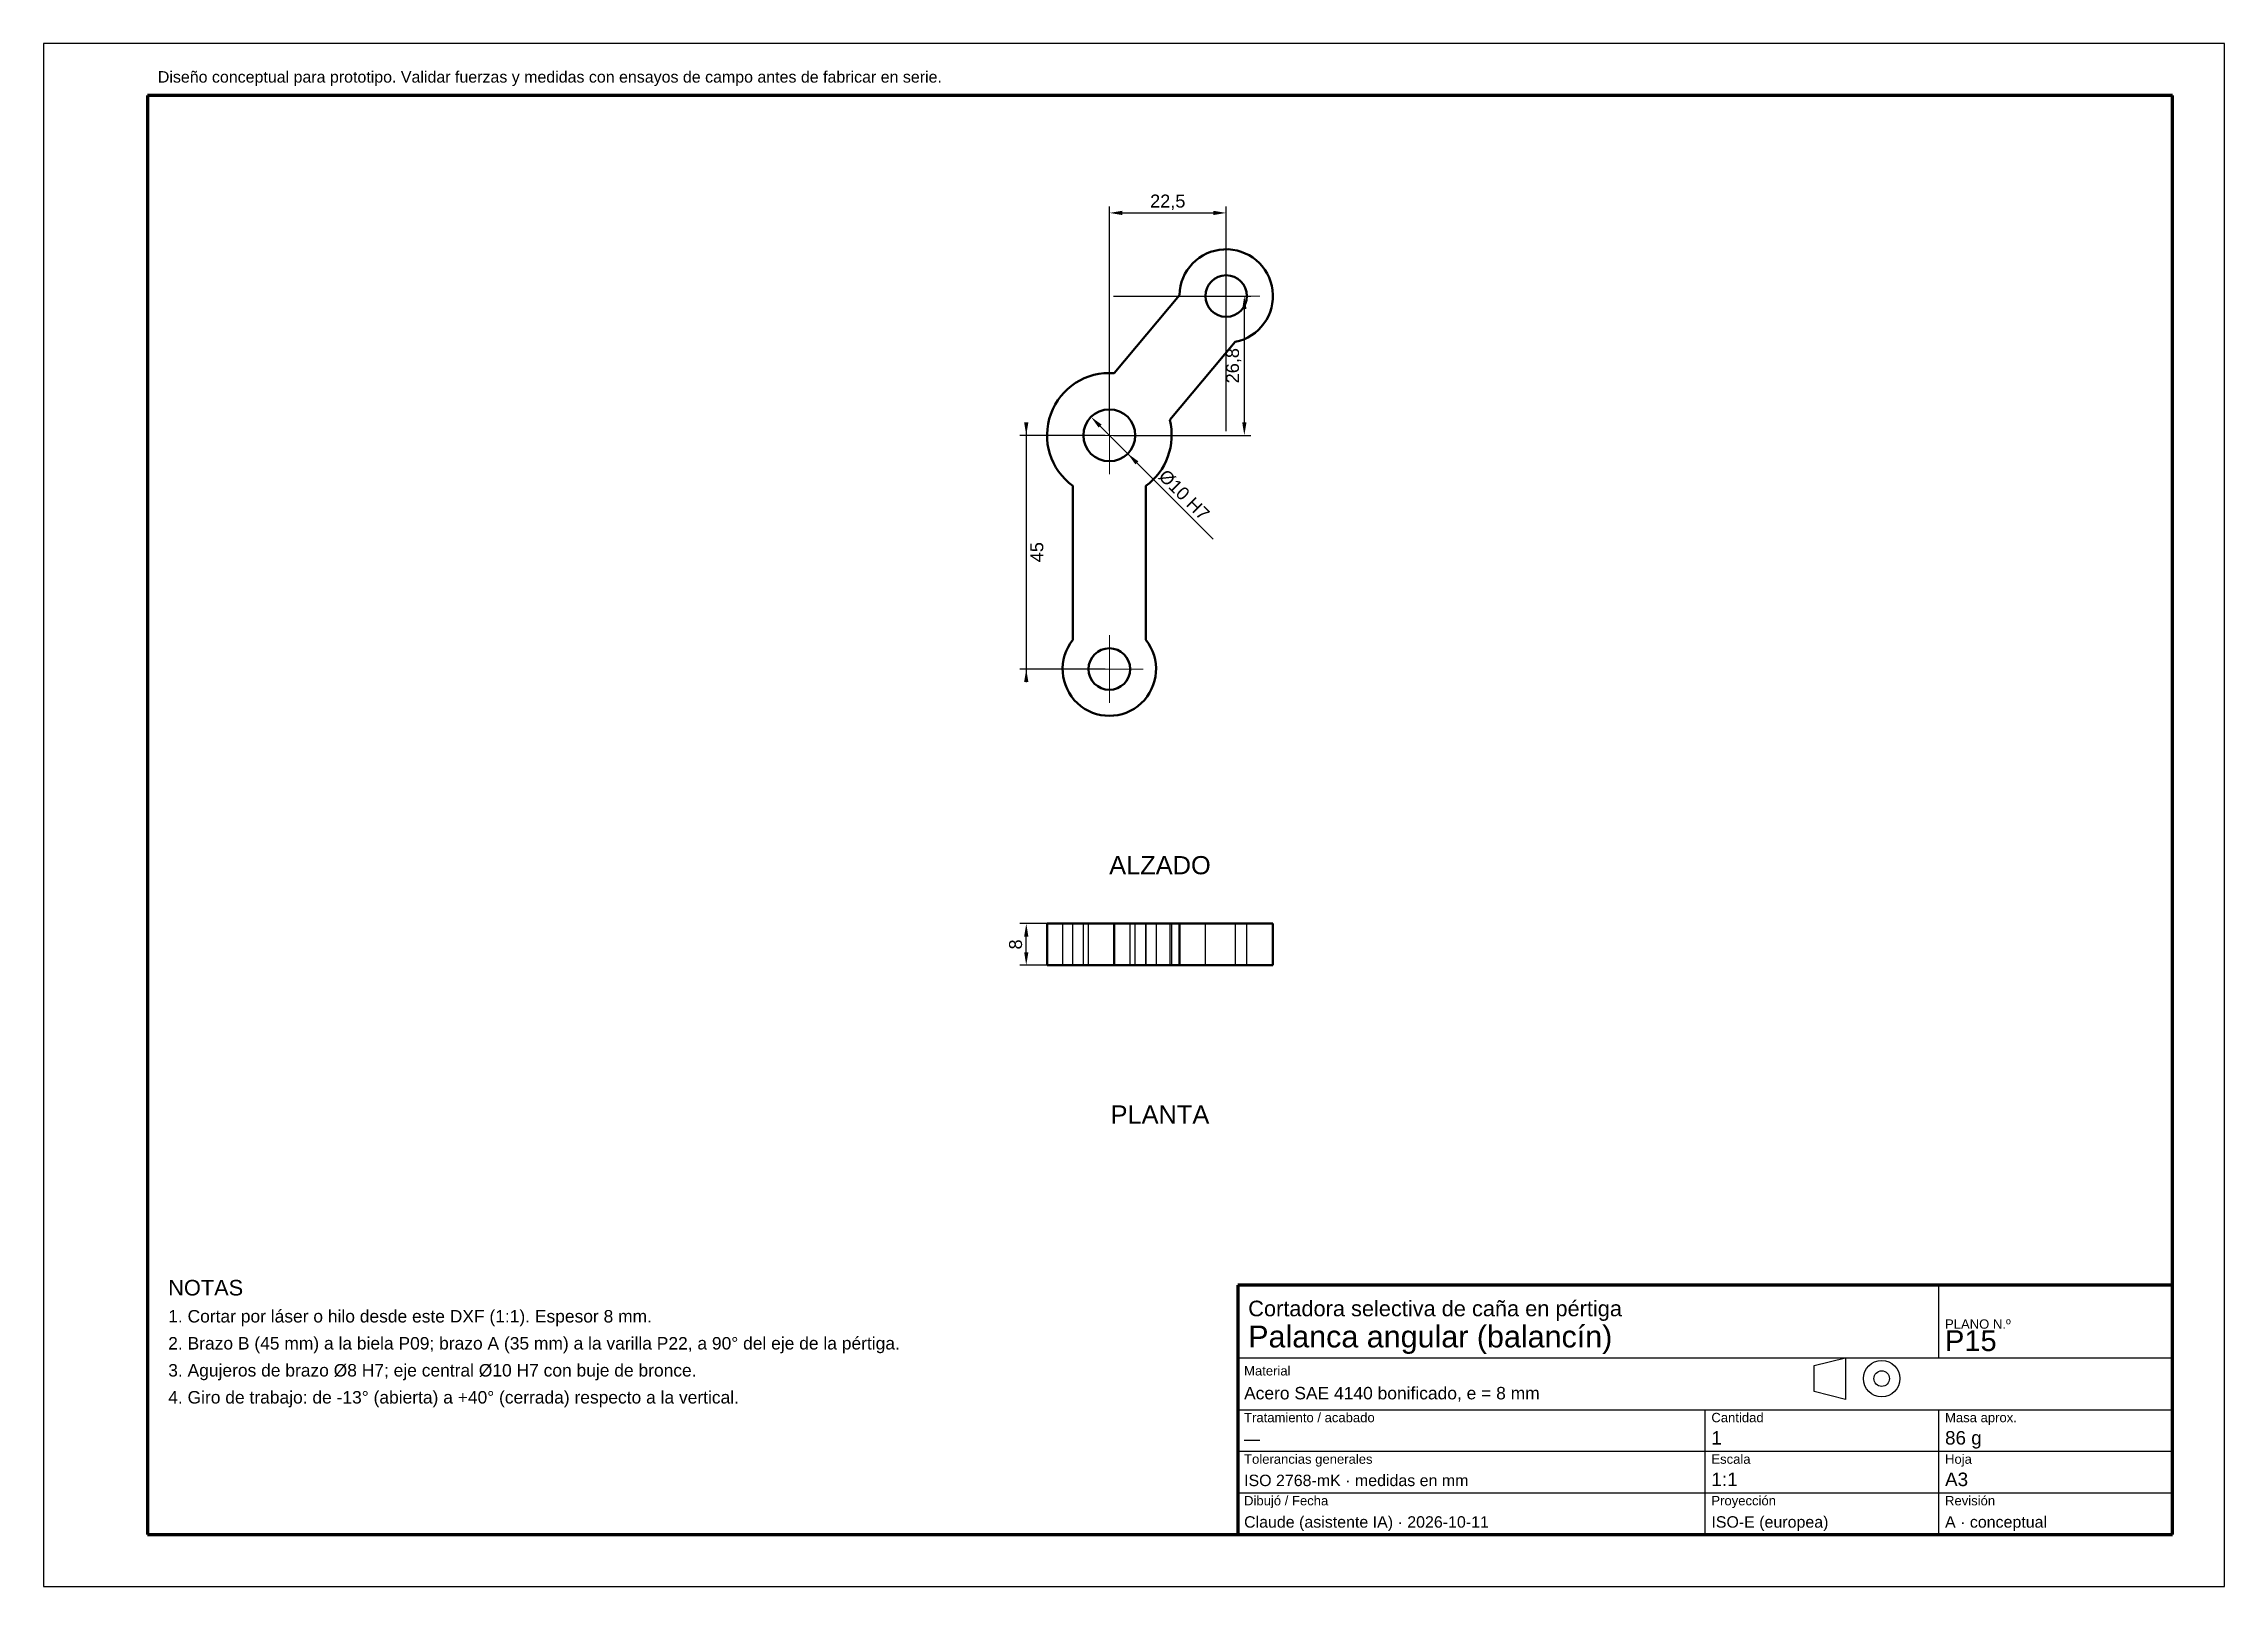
# Model space of a CAD drawing. Header units: millimetres. Extents: x 0 to 420, y 0 to 297.
import ezdxf
from ezdxf.enums import TextEntityAlignment as Align

# ---------------------------------------------------------------- set-up
doc = ezdxf.new("R2010")
doc.units = ezdxf.units.MM
doc.linetypes.add('ACAD_ISO02W100', pattern=[15, 12, -3])
doc.linetypes.add('ACAD_ISO04W100', pattern=[30, 24, -3, 0, -3])
for name, color, linetype, lineweight in [('COTAS', 4, 'Continuous', 18), ('EJES', 1, 'ACAD_ISO04W100', 18), ('MARCO', 7, 'Continuous', 70), ('OCULTAS', 8, 'ACAD_ISO02W100', 25), ('TEXTO', 7, 'Continuous', 25), ('VISIBLE', 7, 'Continuous', 50)]:
    doc.layers.add(name, color=color, linetype=linetype, lineweight=lineweight)
doc.styles.get("Standard").update_dxf_attribs({"font": 'arial.ttf'})
doc.dimstyles.new('ISO25', dxfattribs={"dimtxt": 2.5, "dimasz": 2.5, "dimexe": 1.25, "dimexo": 0.8, "dimgap": 0.8, "dimtad": 1, "dimdec": 1, "dimtxsty": 'Standard', "dimcen": 2.5, "dimclrd": 4, "dimclre": 4, "dimclrt": 7, "dimazin": 3, "dimtfac": 1, "dimtmove": 0, "dimatfit": 3})

msp = doc.modelspace()

# ---------------------------------------------------------------- linework, layer by layer
at = {"layer": 'EJES'}
for p, q in [((227.75, 241.91), (227.75, 254.91)), ((221.25, 248.41), (234.25, 248.41)), ((205.25, 214.09), (205.25, 229.09)), ((197.75, 221.59), (212.75, 221.59)), ((205.25, 170.09), (205.25, 183.09)), ((198.75, 176.59), (211.75, 176.59))]:
    msp.add_line(p, q, dxfattribs=at)
at = {"layer": 'MARCO'}
for p, q in [((410, 287), (20, 287)), ((20, 287), (20, 10)), ((410, 10), (410, 287)), ((410, 58), (230, 58)), ((230, 58), (230, 10)), ((410, 10), (410, 58)), ((20, 10), (410, 10)), ((230, 10), (410, 10))]:
    msp.add_line(p, q, dxfattribs=at)
at = {"layer": 'OCULTAS'}
for p, q in [((206.15, 233.56), (218.75, 248.57)), ((216.88, 224.56), (229.47, 239.57)), ((198.25, 211.85), (198.25, 182.25)), ((212.25, 211.85), (212.25, 182.25)), ((196.25, 127.59), (196.25, 119.59)), ((198.25, 119.59), (198.25, 127.59)), ((198.25, 119.59), (198.25, 127.59)), ((200.25, 119.59), (200.25, 127.59)), ((201.25, 119.59), (201.25, 127.59)), ((209.25, 119.59), (209.25, 127.59)), ((210.25, 119.59), (210.25, 127.59)), ((212.25, 127.59), (212.25, 119.59)), ((212.25, 119.59), (212.25, 127.59)), ((214.25, 127.59), (214.25, 119.59)), ((216.88, 127.59), (216.88, 119.59)), ((216.88, 127.59), (229.47, 127.59)), ((217.25, 127.59), (217.25, 119.59)), ((223.75, 119.59), (223.75, 127.59)), ((229.47, 127.59), (229.47, 119.59)), ((231.75, 119.59), (231.75, 127.59)), ((216.88, 119.59), (229.47, 119.59))]:
    msp.add_line(p, q, dxfattribs=at)
for centre, radius in [((227.75, 248.41), 4), ((205.25, 221.59), 5), ((205.25, 176.59), 4)]:
    msp.add_circle(centre, radius, dxfattribs=at)
for centre, radius, start, end in [((227.75, 248.41), 9, -78.9424, 178.9424), ((205.25, 221.59), 12, 85.6853, 234.3147), ((205.25, 221.59), 12, -54.3147, 14.3147), ((205.25, 176.59), 9, 141.0576, 398.9424)]:
    msp.add_arc(centre, radius, start, end, dxfattribs=at)
for points, degree in [([(193.25, 127.59), (193.28, 127.59), (193.36, 127.59), (193.5, 127.59), (193.69, 127.59), (193.93, 127.59), (194.23, 127.59), (194.57, 127.59), (194.97, 127.59), (195.41, 127.59), (195.9, 127.59), (196.43, 127.59), (197, 127.59), (197.61, 127.59), (198.25, 127.59)], 1), ([(198.25, 127.59), (197.98, 127.59), (197.74, 127.59), (197.5, 127.59), (197.29, 127.59), (197.1, 127.59), (196.92, 127.59), (196.77, 127.59), (196.63, 127.59), (196.52, 127.59), (196.42, 127.59), (196.35, 127.59), (196.29, 127.59), (196.26, 127.59), (196.25, 127.59)], 1), ([(196.25, 127.59), (196.48, 127.59), (197.14, 127.59), (198.21, 127.59), (199.64, 127.59), (201.35, 127.59), (203.25, 127.59), (205.25, 127.59), (207.25, 127.59), (209.16, 127.59), (210.86, 127.59), (212.29, 127.59), (213.36, 127.59), (214.03, 127.59), (214.25, 127.59)], 1), ([(210.25, 127.59), (210.13, 127.59), (209.76, 127.59), (209.16, 127.59), (208.37, 127.59), (207.42, 127.59), (206.36, 127.59), (205.25, 127.59), (204.14, 127.59), (203.08, 127.59), (202.13, 127.59), (201.34, 127.59), (200.75, 127.59), (200.38, 127.59), (200.25, 127.59)], 1), ([(200.25, 127.59), (200.38, 127.59), (200.75, 127.59), (201.34, 127.59), (202.13, 127.59), (203.08, 127.59), (204.14, 127.59), (205.25, 127.59), (206.36, 127.59), (207.42, 127.59), (208.37, 127.59), (209.16, 127.59), (209.76, 127.59), (210.13, 127.59), (210.25, 127.59)], 1), ([(209.25, 127.59), (209.15, 127.59), (208.86, 127.59), (208.38, 127.59), (207.75, 127.59), (206.99, 127.59), (206.14, 127.59), (205.25, 127.59), (204.36, 127.59), (203.52, 127.59), (202.76, 127.59), (202.12, 127.59), (201.65, 127.59), (201.35, 127.59), (201.25, 127.59)], 1), ([(201.25, 127.59), (201.35, 127.59), (201.65, 127.59), (202.12, 127.59), (202.76, 127.59), (203.52, 127.59), (204.36, 127.59), (205.25, 127.59), (206.14, 127.59), (206.99, 127.59), (207.75, 127.59), (208.38, 127.59), (208.86, 127.59), (209.15, 127.59), (209.25, 127.59)], 1), ([(214.25, 127.59), (214.24, 127.59), (214.21, 127.59), (214.16, 127.59), (214.08, 127.59), (213.99, 127.59), (213.87, 127.59), (213.74, 127.59), (213.58, 127.59), (213.41, 127.59), (213.21, 127.59), (213, 127.59), (212.77, 127.59), (212.52, 127.59), (212.25, 127.59)], 1), ([(212.25, 127.59), (212.89, 127.59), (213.5, 127.59), (214.07, 127.59), (214.6, 127.59), (215.09, 127.59), (215.53, 127.59), (215.93, 127.59), (216.27, 127.59), (216.57, 127.59), (216.81, 127.59), (217, 127.59), (217.14, 127.59), (217.22, 127.59), (217.25, 127.59)], 1), ([(217.25, 127.59), (217.25, 127.59), (216.88, 127.59)], 2), ([(231.75, 127.59), (231.65, 127.59), (231.35, 127.59), (230.88, 127.59), (230.24, 127.59), (229.48, 127.59), (228.64, 127.59), (227.75, 127.59), (226.86, 127.59), (226.01, 127.59), (225.25, 127.59), (224.62, 127.59), (224.14, 127.59), (223.85, 127.59), (223.75, 127.59)], 1), ([(223.75, 127.59), (223.85, 127.59), (224.14, 127.59), (224.62, 127.59), (225.25, 127.59), (226.01, 127.59), (226.86, 127.59), (227.75, 127.59), (228.64, 127.59), (229.48, 127.59), (230.24, 127.59), (230.88, 127.59), (231.35, 127.59), (231.65, 127.59), (231.75, 127.59)], 1), ([(229.47, 127.59), (230.33, 127.59), (231.17, 127.59), (231.97, 127.59), (232.73, 127.59), (233.44, 127.59), (234.1, 127.59), (234.7, 127.59), (235.22, 127.59), (235.68, 127.59), (236.06, 127.59), (236.36, 127.59), (236.58, 127.59), (236.71, 127.59), (236.75, 127.59)], 1), ([(193.25, 119.59), (193.28, 119.59), (193.36, 119.59), (193.5, 119.59), (193.69, 119.59), (193.93, 119.59), (194.23, 119.59), (194.57, 119.59), (194.97, 119.59), (195.41, 119.59), (195.9, 119.59), (196.43, 119.59), (197, 119.59), (197.61, 119.59), (198.25, 119.59)], 1), ([(198.25, 119.59), (197.98, 119.59), (197.74, 119.59), (197.5, 119.59), (197.29, 119.59), (197.1, 119.59), (196.92, 119.59), (196.77, 119.59), (196.63, 119.59), (196.52, 119.59), (196.42, 119.59), (196.35, 119.59), (196.29, 119.59), (196.26, 119.59), (196.25, 119.59)], 1), ([(196.25, 119.59), (196.48, 119.59), (197.14, 119.59), (198.21, 119.59), (199.64, 119.59), (201.35, 119.59), (203.25, 119.59), (205.25, 119.59), (207.25, 119.59), (209.16, 119.59), (210.86, 119.59), (212.29, 119.59), (213.36, 119.59), (214.03, 119.59), (214.25, 119.59)], 1), ([(210.25, 119.59), (210.13, 119.59), (209.76, 119.59), (209.16, 119.59), (208.37, 119.59), (207.42, 119.59), (206.36, 119.59), (205.25, 119.59), (204.14, 119.59), (203.08, 119.59), (202.13, 119.59), (201.34, 119.59), (200.75, 119.59), (200.38, 119.59), (200.25, 119.59)], 1), ([(200.25, 119.59), (200.38, 119.59), (200.75, 119.59), (201.34, 119.59), (202.13, 119.59), (203.08, 119.59), (204.14, 119.59), (205.25, 119.59), (206.36, 119.59), (207.42, 119.59), (208.37, 119.59), (209.16, 119.59), (209.76, 119.59), (210.13, 119.59), (210.25, 119.59)], 1), ([(209.25, 119.59), (209.15, 119.59), (208.86, 119.59), (208.38, 119.59), (207.75, 119.59), (206.99, 119.59), (206.14, 119.59), (205.25, 119.59), (204.36, 119.59), (203.52, 119.59), (202.76, 119.59), (202.12, 119.59), (201.65, 119.59), (201.35, 119.59), (201.25, 119.59)], 1), ([(201.25, 119.59), (201.35, 119.59), (201.65, 119.59), (202.12, 119.59), (202.76, 119.59), (203.52, 119.59), (204.36, 119.59), (205.25, 119.59), (206.14, 119.59), (206.99, 119.59), (207.75, 119.59), (208.38, 119.59), (208.86, 119.59), (209.15, 119.59), (209.25, 119.59)], 1), ([(212.25, 119.59), (212.89, 119.59), (213.5, 119.59), (214.07, 119.59), (214.6, 119.59), (215.09, 119.59), (215.53, 119.59), (215.93, 119.59), (216.27, 119.59), (216.57, 119.59), (216.81, 119.59), (217, 119.59), (217.14, 119.59), (217.22, 119.59), (217.25, 119.59)], 1), ([(214.25, 119.59), (214.24, 119.59), (214.21, 119.59), (214.16, 119.59), (214.08, 119.59), (213.99, 119.59), (213.87, 119.59), (213.74, 119.59), (213.58, 119.59), (213.41, 119.59), (213.21, 119.59), (213, 119.59), (212.77, 119.59), (212.52, 119.59), (212.25, 119.59)], 1), ([(217.25, 119.59), (217.25, 119.59), (216.88, 119.59)], 2), ([(231.75, 119.59), (231.65, 119.59), (231.35, 119.59), (230.88, 119.59), (230.24, 119.59), (229.48, 119.59), (228.64, 119.59), (227.75, 119.59), (226.86, 119.59), (226.01, 119.59), (225.25, 119.59), (224.62, 119.59), (224.14, 119.59), (223.85, 119.59), (223.75, 119.59)], 1), ([(223.75, 119.59), (223.85, 119.59), (224.14, 119.59), (224.62, 119.59), (225.25, 119.59), (226.01, 119.59), (226.86, 119.59), (227.75, 119.59), (228.64, 119.59), (229.48, 119.59), (230.24, 119.59), (230.88, 119.59), (231.35, 119.59), (231.65, 119.59), (231.75, 119.59)], 1), ([(229.47, 119.59), (230.33, 119.59), (231.17, 119.59), (231.97, 119.59), (232.73, 119.59), (233.44, 119.59), (234.1, 119.59), (234.7, 119.59), (235.22, 119.59), (235.68, 119.59), (236.06, 119.59), (236.36, 119.59), (236.58, 119.59), (236.71, 119.59), (236.75, 119.59)], 1)]:
    msp.add_open_spline(points, degree=degree, dxfattribs=at)
at = {"layer": 'TEXTO'}
for p, q in [((420, 297), (0, 297)), ((0, 297), (0, 0)), ((420, 0), (420, 297)), ((365, 44), (365, 58)), ((230, 44), (410, 44)), ((341, 42.5), (347, 44)), ((341, 37.5), (341, 42.5)), ((347, 44), (347, 36)), ((230, 34), (410, 34)), ((320, 10), (320, 34)), ((347, 36), (341, 37.5)), ((365, 10), (365, 34)), ((230, 26), (410, 26)), ((230, 18), (410, 18)), ((0, 0), (420, 0))]:
    msp.add_line(p, q, dxfattribs=at)
for radius in [3.5, 1.5]:
    msp.add_circle((354, 40), radius, dxfattribs=at)
at = {"layer": 'VISIBLE'}
for p, q in [((206.15, 233.56), (218.75, 248.57)), ((216.88, 224.56), (229.47, 239.57)), ((198.25, 211.85), (198.25, 182.25)), ((212.25, 211.85), (212.25, 182.25)), ((193.25, 127.59), (193.25, 119.59)), ((206.15, 127.59), (218.75, 127.59)), ((206.15, 119.59), (206.15, 127.59)), ((218.75, 127.59), (218.75, 119.59)), ((236.75, 127.59), (236.75, 119.59)), ((206.15, 119.59), (218.75, 119.59))]:
    msp.add_line(p, q, dxfattribs=at)
for centre, radius in [((227.75, 248.41), 4), ((205.25, 221.59), 5), ((205.25, 176.59), 4)]:
    msp.add_circle(centre, radius, dxfattribs=at)
for centre, radius, start, end in [((227.75, 248.41), 9, -78.9424, 178.9424), ((205.25, 221.59), 12, 85.6853, 234.3147), ((205.25, 221.59), 12, -54.3147, 14.3147), ((205.25, 176.59), 9, 141.0576, 398.9424)]:
    msp.add_arc(centre, radius, start, end, dxfattribs=at)
for points in [[(206.15, 127.59), (204.74, 127.59), (203.34, 127.59), (201.96, 127.59), (200.63, 127.59), (199.37, 127.59), (198.18, 127.59), (197.09, 127.59), (196.12, 127.59), (195.27, 127.59), (194.55, 127.59), (193.99, 127.59), (193.58, 127.59), (193.33, 127.59), (193.25, 127.59)], [(236.75, 127.59), (236.53, 127.59), (235.87, 127.59), (234.81, 127.59), (233.4, 127.59), (231.71, 127.59), (229.82, 127.59), (227.83, 127.59), (225.84, 127.59), (223.94, 127.59), (222.23, 127.59), (220.79, 127.59), (219.7, 127.59), (219.01, 127.59), (218.75, 127.59)], [(206.15, 119.59), (204.74, 119.59), (203.34, 119.59), (201.96, 119.59), (200.63, 119.59), (199.37, 119.59), (198.18, 119.59), (197.09, 119.59), (196.12, 119.59), (195.27, 119.59), (194.55, 119.59), (193.99, 119.59), (193.58, 119.59), (193.33, 119.59), (193.25, 119.59)], [(236.75, 119.59), (236.53, 119.59), (235.87, 119.59), (234.81, 119.59), (233.4, 119.59), (231.71, 119.59), (229.82, 119.59), (227.83, 119.59), (225.84, 119.59), (223.94, 119.59), (222.23, 119.59), (220.79, 119.59), (219.7, 119.59), (219.01, 119.59), (218.75, 119.59)]]:
    msp.add_open_spline(points, degree=1, dxfattribs=at)

# ---------------------------------------------------------------- texts
at = {"layer": 'TEXTO'}
for s, height, p in [('Diseño conceptual para prototipo. Validar fuerzas y medidas con ensayos de campo antes de fabricar en serie.', 2.2, (22, 289.5)), ('NOTAS', 3, (24, 56)), ('Cortadora selectiva de caña en pértiga', 3, (232, 52)), ('1. Cortar por láser o hilo desde este DXF (1:1). Espesor 8 mm.', 2.4, (24, 50.8)), ('Palanca angular (balancín)', 4.2, (232, 46)), ('PLANO N.º', 1.8, (366.2, 49.6)), ('2. Brazo B (45 mm) a la biela P09; brazo A (35 mm) a la varilla P22, a 90° del eje de la pértiga.', 2.4, (24, 45.6)), ('P15', 4, (366.2, 45.3)), ('3. Agujeros de brazo Ø8 H7; eje central Ø10 H7 con buje de bronce.', 2.4, (24, 40.4)), ('Material', 1.8, (231.2, 40.6)), ('Acero SAE 4140 bonificado, e = 8 mm', 2.4, (231.2, 36)), ('4. Giro de trabajo: de -13° (abierta) a +40° (cerrada) respecto a la vertical.', 2.4, (24, 35.2)), ('Tratamiento / acabado', 1.8, (231.2, 31.6)), ('Cantidad', 1.8, (321.2, 31.6)), ('1', 2.6, (321.2, 27.3)), ('86 g', 2.6, (366.2, 27.3)), ('Masa aprox.', 1.8, (366.2, 31.6)), ('—', 2.2, (231.2, 27.3)), ('Tolerancias generales', 1.8, (231.2, 23.6)), ('Escala', 1.8, (321.2, 23.6)), ('Hoja', 1.8, (366.2, 23.6)), ('ISO 2768-mK · medidas en mm', 2.2, (231.2, 19.3)), ('1:1', 2.6, (321.2, 19.3)), ('A3', 2.6, (366.2, 19.3)), ('Dibujó / Fecha', 1.8, (231.2, 15.6)), ('Proyección', 1.8, (321.2, 15.6)), ('Revisión', 1.8, (366.2, 15.6)), ('Claude (asistente IA) · 2026-10-11', 2.2, (231.2, 11.3)), ('ISO-E (europea)', 2.2, (321.2, 11.3)), ('A · conceptual', 2.2, (366.2, 11.3))]:
    msp.add_text(s, height=height, dxfattribs=at).set_placement(p)
for s, p in [('ALZADO', (215, 140.59)), ('PLANTA', (215, 92.59))]:
    msp.add_text(s, height=3.5, dxfattribs=at).set_placement(p, align=Align.TOP_CENTER)

# ---------------------------------------------------------------- dimensions: what is measured, and where the dimension line sits
at = {"layer": 'COTAS'}
msp.add_linear_dim(base=(205.25, 264.41), p1=(205.25, 221.59), p2=(227.75, 221.59), dimstyle='ISO25', dxfattribs=at).render()
for base, p1, p2 in [((231.25, 221.59), (205.25, 221.59), (205.25, 248.41)), ((189.25, 221.59), (205.25, 221.59), (205.25, 176.59)), ((189.25, 119.59), (205.25, 119.59), (205.25, 127.59))]:
    msp.add_linear_dim(base=base, p1=p1, p2=p2, angle=90, dimstyle='ISO25', dxfattribs=at).render()
msp.add_diameter_dim_2p(p1=(201.72, 225.13), p2=(208.79, 218.06), text='%%c10 H7', dimstyle='ISO25', override={"dimtmove": 0}, dxfattribs=at).render()

doc.saveas('drawing.dxf')
